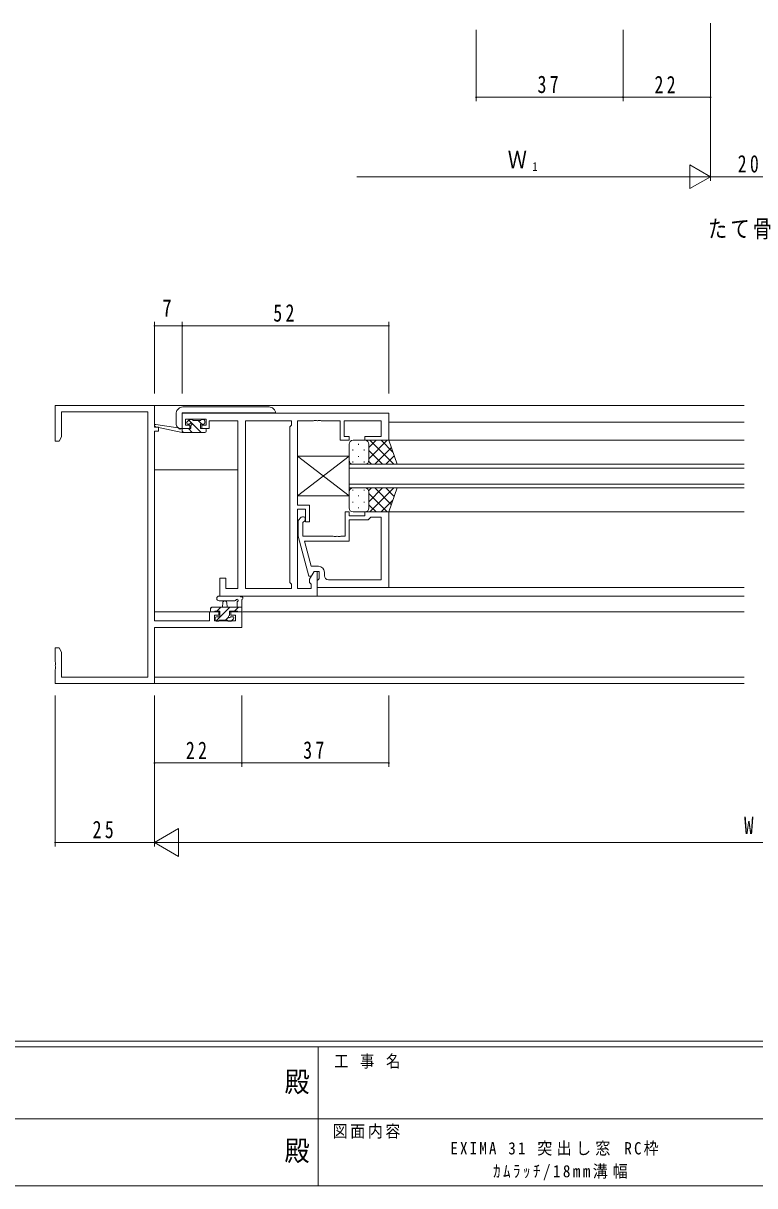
# Model space of a CAD drawing. Units: millimetres on the paper. Extents: x -397 to 397, y -282 to 282.
# Drawn here: x -83.2 to 101, y -282.1 to 10.5 of the extents above; entities that cross this region are included whole.
import ezdxf
from ezdxf.enums import TextEntityAlignment as Align

# ---------------------------------------------------------------- set-up
doc = ezdxf.new("R2010")
doc.units = ezdxf.units.MM
for name, color, linetype, lineweight in [('0-1_YKK_ZWAK', 7, 'Continuous', 18), ('0-3_YKK_11', 7, 'Continuous', 18), ('0-4_YKK_12', 2, 'Continuous', 18), ('0-5_YKK_13', 4, 'Continuous', 18), ('0-6_YKK_D', 6, 'Continuous', 18)]:
    doc.layers.add(name, color=color, linetype=linetype, lineweight=lineweight)
doc.layers.add('0-2_USER1', color=7, linetype='Continuous')
doc.styles.add('ＭＳ ゴシック', font='')
doc.styles.get('ＭＳ ゴシック').set_extended_font_data('MS Gothic')

msp = doc.modelspace()

# ---------------------------------------------------------------- linework, layer by layer
at = {"layer": '0-1_YKK_ZWAK'}
for p, q in [((376.092, -245.688), (-393.908, -245.688)), ((338.292, -247.088), (-393.908, -247.088)), ((-8.908, -247.088), (-8.908, -282.088)), ((-136.308, -265.287), (-7.508, -265.287)), ((-7.508, -265.287), (121.292, -265.287)), ((-393.908, -282.088), (338.292, -282.088))]:
    msp.add_line(p, q, dxfattribs=at)
at = {"layer": '0-3_YKK_11'}
for p, q in [((-75.156, -85.688), (-50.156, -85.688)), ((-75.156, -94.688), (-75.156, -85.688)), ((-51.786, -87.318), (-73.526, -87.318)), ((-73.526, -87.318), (-73.526, -93.596)), ((-51.786, -154.058), (-51.786, -87.318)), ((-50.156, -85.688), (-50.156, -91.188)), ((-43.156, -87.688), (8.844, -87.688)), ((-43.156, -91.488), (-43.156, -87.688)), ((8.844, -87.688), (8.844, -94.488)), ((-37.156, -89.188), (-42.356, -89.188)), ((-29.156, -89.618), (-36.356, -89.618)), ((-29.156, -131.758), (-29.156, -89.618)), ((-27.226, -89.618), (-15.656, -89.618)), ((-27.226, -131.758), (-27.226, -89.618)), ((-27.226, -131.758), (-27.226, -89.618)), ((-14.156, -89.618), (-14.156, -110.788)), ((-10.115, -89.618), (-14.156, -89.618)), ((-2.356, -89.618), (-2.356, -93.488)), ((6.914, -89.618), (-2.356, -89.618)), ((6.914, -93.488), (6.914, -89.618)), ((-50.156, -92.188), (-50.156, -139.958)), ((-16.086, -91.118), (-16.086, -130.258)), ((-2.356, -93.488), (-1.156, -93.488)), ((-1.156, -93.488), (-1.156, -94.488)), ((2.844, -93.488), (6.914, -93.488)), ((2.844, -94.488), (2.844, -93.488)), ((-1.156, -94.488), (-3.356, -94.488)), ((8.844, -94.488), (2.844, -94.488)), ((-14.156, -110.788), (-11.156, -110.788)), ((-14.156, -111.788), (-14.156, -131.758)), ((-12.156, -111.788), (-14.156, -111.788)), ((-13.181, -113.863), (-13.956, -114.639)), ((-1.156, -112.488), (-2.156, -112.488)), ((-1.156, -113.488), (-1.156, -112.488)), ((2.844, -113.488), (-1.156, -113.488)), ((8.844, -112.488), (2.844, -112.488)), ((2.844, -112.488), (2.844, -113.488)), ((4.344, -113.788), (6.914, -113.788)), ((6.914, -113.788), (6.914, -129.558)), ((6.914, -113.788), (6.914, -129.558)), ((8.844, -131.488), (8.844, -112.488)), ((-13.956, -114.639), (-13.956, -118.584)), ((-1.156, -119.888), (-1.156, -114.488)), ((-1.156, -114.488), (3.644, -114.488)), ((-13.956, -118.584), (-11.249, -128.688)), ((-5.115, -118.588), (-12.756, -118.588)), ((-12.365, -119.888), (-1.156, -119.888)), ((-10.677, -126.188), (-12.365, -119.888)), ((-8.856, -126.188), (-10.677, -126.188)), ((-9.956, -127.488), (-9.156, -127.488)), ((-9.956, -127.488), (-8.656, -127.488)), ((-9.156, -127.488), (-9.156, -133.688)), ((-7.356, -128.558), (-7.356, -127.688)), ((-33.656, -133.688), (-33.656, -129.188)), ((-9.156, -131.488), (8.844, -131.488)), ((6.914, -129.558), (-6.356, -129.558)), ((-9.156, -133.688), (-33.656, -133.688)), ((-15.656, -131.758), (-27.226, -131.758)), ((-14.156, -131.758), (-10.656, -131.758)), ((-50.156, -139.958), (-36.256, -139.958)), ((-35.056, -139.958), (-29.786, -139.958)), ((-30.956, -137.688), (-28.156, -137.688)), ((-28.156, -137.688), (-28.156, -141.588)), ((-28.156, -141.588), (-50.156, -141.588)), ((-50.156, -141.588), (-50.156, -155.688)), ((-75.156, -155.688), (-75.156, -152.146)), ((-73.526, -154.058), (-51.786, -154.058)), ((-50.156, -155.688), (-75.156, -155.688))]:
    msp.add_line(p, q, dxfattribs=at)
for points in [[(-42.356, -89.188), (-42.356, -90.688), (-41.256, -90.688), (-41.256, -91.488), (-43.156, -91.488)], [(-36.356, -89.618), (-36.356, -90.418), (-36.356, -91.488), (-38.256, -91.488), (-38.256, -90.688), (-37.156, -90.688), (-37.156, -89.188)], [(-15.656, -89.618), (-15.656, -90.688), (-16.086, -91.118)], [(-9.381, -89.498), (-9.931, -89.498), (-10.115, -89.618)], [(-3.356, -94.488), (-3.356, -89.618), (-8.198, -89.618), (-8.381, -89.498), (-8.931, -89.498), (-9.115, -89.618), (-9.198, -89.618), (-9.381, -89.498)], [(-73.526, -93.596), (-74.156, -94.688), (-75.156, -94.688)], [(-50.156, -91.188), (-49.156, -91.188), (-49.156, -92.188), (-50.156, -92.188)], [(-11.156, -110.788), (-11.156, -114.988), (-12.156, -114.988), (-12.156, -111.788)], [(-2.156, -112.488), (-2.156, -118.588), (-3.198, -118.588), (-3.381, -118.708), (-3.931, -118.708), (-4.115, -118.588), (-4.198, -118.588), (-4.381, -118.708), (-4.931, -118.708), (-5.115, -118.588)], [(3.644, -114.488), (4.144, -113.988), (4.344, -113.788)], [(-12.756, -118.588), (-12.756, -115.136), (-12.332, -114.712)], [(-11.249, -128.688), (-10.649, -128.688), (-9.956, -127.488)], [(-10.656, -131.758), (-10.656, -130.688), (-11.086, -130.258), (-11.086, -129.445), (-9.956, -127.488)], [(-8.656, -127.488), (-8.656, -129.288), (-8.856, -129.488), (-9.156, -129.788), (-9.156, -131.488)], [(-33.656, -129.188), (-32.156, -129.188), (-32.156, -131.758), (-29.156, -131.758)], [(-16.086, -130.258), (-15.656, -130.688), (-15.656, -131.758)], [(-36.256, -139.958), (-36.256, -137.688), (-33.956, -137.688), (-33.956, -138.488), (-35.056, -138.488), (-35.056, -139.958)], [(-29.786, -139.958), (-29.786, -138.488), (-30.956, -138.488), (-30.956, -137.688)], [(-75.156, -152.146), (-75.036, -151.963), (-75.036, -151.413), (-75.156, -151.229), (-75.156, -151.146), (-75.036, -150.963), (-75.036, -150.413), (-75.156, -150.229), (-75.156, -146.688), (-74.156, -146.688), (-73.526, -147.779), (-73.526, -154.058)]]:
    msp.add_lwpolyline(points, dxfattribs=at)
for centre, radius, start, end in [((-12.756, -114.288), 0.6, 314.99999, 135.00001), ((-8.856, -127.688), 1.5, 0.00001, 89.99999), ((-6.356, -128.558), 1, 180.00001, 269.99999)]:
    msp.add_arc(centre, radius, start, end, dxfattribs=at)
at = {"layer": '0-4_YKK_12'}
for p, q in [((-50.456, -85.688), (98.344, -85.688)), ((8.844, -89.888), (98.344, -89.888)), ((98.344, -94.488), (8.344, -94.488)), ((-50.156, -101.888), (-29.156, -101.888)), ((-1.156, -100.486), (-1.156, -106.486)), ((98.344, -100.486), (-1.156, -100.486)), ((-1.156, -101.486), (98.344, -101.486)), ((98.344, -105.486), (-1.156, -105.486)), ((-1.156, -106.486), (98.344, -106.486)), ((8.344, -112.488), (98.344, -112.488)), ((-9.156, -131.488), (98.344, -131.488)), ((-9.456, -133.688), (98.344, -133.688)), ((-50.156, -137.688), (-33.656, -137.688)), ((-31.256, -137.688), (98.344, -137.688)), ((-50.156, -154.058), (98.344, -154.058)), ((-50.456, -155.688), (98.344, -155.688))]:
    msp.add_line(p, q, dxfattribs=at)
at = {"layer": '0-5_YKK_13'}
for p, q in [((-44.656, -87.614), (-44.656, -87.502)), ((-44.656, -90.487), (-44.656, -87.614)), ((-35.656, -87.587), (-43.156, -87.587)), ((-43.156, -90.487), (-43.156, -87.587)), ((-43.035, -86.087), (-42.985, -86.087)), ((-42.985, -86.087), (-36.278, -86.087)), ((-36.278, -86.087), (-21.278, -86.087)), ((-34.656, -87.587), (-35.656, -87.587)), ((-34.612, -87.587), (-34.656, -87.587)), ((-33.949, -87.587), (-34.612, -87.587)), ((-33.656, -87.587), (-33.949, -87.587)), ((-20.656, -87.587), (-33.656, -87.587)), ((-20.217, -86.527), (-19.949, -86.795)), ((-19.656, -87.688), (-19.656, -87.587)), ((-44.268, -91.314), (-49.81, -90.491)), ((-43.156, -90.487), (-43.156, -91.487)), ((-41.468, -89.376), (-41.968, -89.876)), ((-41.756, -90.388), (-41.417, -90.388)), ((-38.374, -92.488), (-41.477, -89.385)), ((-40.656, -89.288), (-41.256, -89.288)), ((-38.456, -89.488), (-40.456, -89.488)), ((-38.229, -90.388), (-39.129, -89.488)), ((-37.756, -89.288), (-38.256, -89.288)), ((-37.456, -90.088), (-37.456, -89.588)), ((-43.154, -92.488), (-49.915, -91.081)), ((-43.242, -91.487), (-43.656, -91.487)), ((-43.156, -91.487), (-43.242, -91.487)), ((-43.154, -91.488), (-43.241, -91.474)), ((-43.154, -92.488), (-43.154, -91.488)), ((-42.864, -92.488), (-43.154, -92.198)), ((-37.456, -92.488), (-43.154, -92.488)), ((-40.619, -92.488), (-41.619, -91.488)), ((-37.456, -91.488), (-38.556, -91.488)), ((-37.156, -92.188), (-37.156, -91.788)), ((-1.153, -99.488), (-1.153, -95.488)), ((-0.153, -94.488), (2.847, -94.488)), ((1.211, -95.408), (1.211, -95.608)), ((8.847, -94.488), (2.847, -94.488)), ((3.847, -96.279), (5.639, -94.488)), ((3.847, -99.108), (8.467, -94.488)), ((3.847, -95.488), (3.847, -99.088)), ((3.847, -95.888), (3.847, -99.488)), ((4.116, -94.488), (10.116, -100.488)), ((5.296, -100.488), (9.492, -96.292)), ((6.944, -94.488), (9.905, -97.448)), ((10.99, -100.488), (8.847, -94.488)), ((-14.156, -98.488), (-14.156, -108.488)), ((-1.156, -108.488), (-14.156, -98.488)), ((-1.156, -98.488), (-14.156, -98.488)), ((-1.156, -98.488), (-1.156, -108.488)), ((-0.204, -96.823), (-0.204, -97.023)), ((1.211, -98.438), (1.211, -98.638)), ((2.626, -96.823), (2.626, -97.023)), ((3.847, -97.048), (7.287, -100.488)), ((8.124, -100.488), (10.236, -98.376)), ((-0.204, -99.853), (-0.204, -100.053)), ((2.847, -100.488), (-0.153, -100.488)), ((2.626, -99.853), (2.626, -100.053)), ((2.626, -100.488), (10.99, -100.488)), ((3.791, -99.82), (4.459, -100.488)), ((-1.153, -107.486), (-1.153, -111.486)), ((-0.204, -107.121), (-0.204, -106.921)), ((2.847, -106.486), (-0.153, -106.486)), ((2.626, -106.486), (10.99, -106.486)), ((2.626, -107.121), (2.626, -106.921)), ((3.791, -107.154), (4.459, -106.486)), ((3.847, -109.926), (7.287, -106.486)), ((3.847, -111.086), (3.847, -107.486)), ((3.847, -107.866), (8.467, -112.486)), ((3.847, -111.486), (3.847, -107.886)), ((4.116, -112.486), (10.116, -106.486)), ((5.296, -106.486), (9.492, -110.682)), ((8.124, -106.486), (10.236, -108.598)), ((10.99, -106.486), (8.847, -112.486)), ((-0.204, -110.151), (-0.204, -109.951)), ((1.211, -108.536), (1.211, -108.336)), ((2.626, -110.151), (2.626, -109.951)), ((3.847, -110.694), (5.639, -112.486)), ((6.944, -112.486), (9.905, -109.525)), ((-0.153, -112.486), (2.847, -112.486)), ((1.211, -111.566), (1.211, -111.366)), ((8.847, -112.486), (2.847, -112.486)), ((-33.884, -133.688), (-28.722, -133.688)), ((-36.056, -136.848), (-35.696, -136.488)), ((-36.056, -136.788), (-36.056, -137.388)), ((-28.156, -136.488), (-35.756, -136.488)), ((-34.956, -137.488), (-33.656, -137.488)), ((-34.68, -139.961), (-31.206, -136.488)), ((-34.451, -137.488), (-33.451, -136.488)), ((-33.884, -134.888), (-29.923, -134.89)), ((-33.656, -137.488), (-33.656, -138.888)), ((-33.056, -136.488), (-32.954, -135.343)), ((-31.856, -136.488), (-31.958, -135.343)), ((-29.961, -137.488), (-28.961, -136.488)), ((-29.356, -135.307), (-29.356, -136.488)), ((-28.156, -137.388), (-28.156, -134.707)), ((-35.756, -137.688), (-35.156, -137.688)), ((-34.856, -139.188), (-34.856, -139.688)), ((-33.656, -138.888), (-34.556, -138.888)), ((-34.556, -139.988), (-34.056, -139.988)), ((-33.856, -139.788), (-31.756, -139.788)), ((-32.261, -139.788), (-31.478, -139.004)), ((-31.556, -139.988), (-30.956, -139.988)), ((-30.456, -138.888), (-30.795, -138.888)), ((-30.744, -139.9), (-30.244, -139.4)), ((-29.056, -137.688), (-28.456, -137.688))]:
    msp.add_line(p, q, dxfattribs=at)
for points in [[(-44.363, -86.795), (-44.21, -86.641), (-44.096, -86.527)], [(-19.656, -87.502), (-19.656, -87.587), (-20.656, -87.587)], [(-38.556, -91.488), (-38.556, -90.388), (-37.756, -90.388)], [(-40.956, -90.849), (-40.956, -91.488), (-43.154, -91.488)], [(-1.156, -98.488), (-14.156, -108.488), (-1.156, -108.488)], [(-31.256, -138.427), (-31.256, -137.488), (-29.256, -137.488)]]:
    msp.add_lwpolyline(points, dxfattribs=at)
for centre, radius, start, end in [((-43.656, -87.502), 1, 135, 180), ((-43.035, -87.587), 1.5, 90, 135), ((-21.278, -87.587), 1.5, 45, 90), ((-20.656, -87.502), 1, 0, 45), ((-49.854, -90.788), 0.3, 81.55064, 258.25019), ((-43.656, -90.487), 1, 180, 270), ((-41.756, -90.088), 0.3, 135, 270), ((-41.256, -89.588), 0.3, 90, 135), ((-41.417, -90.088), 0.3, 270, 326.94427), ((-40.956, -90.388), 0.25, 303.05573, 146.94427), ((-40.656, -90.849), 0.3, 123.05573, 180), ((-40.656, -89.488), 0.2, 0, 90), ((-38.256, -89.488), 0.2, 90, 180), ((-37.756, -89.588), 0.3, 0, 90), ((-37.756, -90.088), 0.3, 270, 0), ((-44.312, -91.611), 0.3, 21.55064, 81.55064), ((-43.754, -91.391), 0.3, 201.55064, 320.80246), ((-43.289, -91.77), 0.3, 80.80246, 140.80246), ((-37.456, -91.788), 0.3, 0, 90), ((-37.456, -92.188), 0.3, 270, 0), ((-0.153, -95.488), 1, 90, 180), ((2.847, -95.488), 1, 0, 90), ((2.847, -95.488), 1, 0, 90), ((-0.153, -99.488), 1, 180, 270), ((2.847, -99.488), 1, 270, 0), ((2.847, -99.488), 1, 270, 0), ((-0.153, -107.486), 1, 90, 180), ((2.847, -107.486), 1, 0, 90), ((2.847, -107.486), 1, 0, 90), ((-0.153, -111.486), 1, 180, 270), ((2.847, -111.486), 1, 270, 0), ((2.847, -111.486), 1, 270, 0), ((-33.884, -134.288), 0.6, 89.95977, 269.95977), ((-29.356, -134.788), 0.3, 300, 160.81024), ((-28.722, -133.988), 0.3, 40.52878, 90), ((-28.266, -133.598), 0.3, 220.52878, 280.52878), ((-28.156, -134.188), 0.3, 300, 100.52878), ((-27.856, -134.707), 0.3, 120, 180), ((-35.756, -136.788), 0.3, 90, 180), ((-35.756, -137.388), 0.3, 180, 270), ((-35.156, -137.488), 0.2, 270, 0), ((-32.456, -135.388), 0.5, 5.09207, 174.90793), ((-29.923, -134.59), 0.3, 269.95977, 340.81024), ((-29.056, -135.307), 0.3, 120, 180), ((-29.056, -137.488), 0.2, 180, 270), ((-28.456, -137.388), 0.3, 270, 0), ((-34.556, -139.188), 0.3, 90, 180), ((-34.556, -139.688), 0.3, 180, 270), ((-34.056, -139.788), 0.2, 270, 0), ((-31.556, -139.788), 0.2, 180, 270), ((-31.256, -138.888), 0.25, 123.05573, 326.94427), ((-31.556, -138.427), 0.3, 303.05573, 0), ((-30.795, -139.188), 0.3, 90, 146.94427), ((-30.956, -139.688), 0.3, 270, 315), ((-30.456, -139.188), 0.3, 315, 90)]:
    msp.add_arc(centre, radius, start, end, dxfattribs=at)
at = {"layer": '0-6_YKK_D'}
for p, q in [((30.844, 8.847), (30.844, -9.153)), ((67.844, 8.847), (67.844, -9.153)), ((67.844, 8.847), (67.844, -9.153)), ((89.844, 10.477), (89.844, -29.153)), ((89.844, 10.477), (89.844, -29.153)), ((89.844, 8.847), (89.844, -9.153)), ((67.844, -8.153), (30.844, -8.153)), ((89.844, -8.153), (67.844, -8.153)), ((84.648, -25.153), (84.648, -31.153)), ((89.844, -28.153), (84.648, -25.153)), ((83.844, -28.153), (0.844, -28.153)), ((89.844, -28.153), (79.451, -28.153)), ((89.844, -28.153), (84.648, -31.153)), ((109.844, -28.153), (89.844, -28.153)), ((-50.156, -82.688), (-50.156, -64.688)), ((-50.156, -65.688), (-43.156, -65.688)), ((-43.156, -82.688), (-43.156, -64.688)), ((-43.156, -82.688), (-43.156, -64.688)), ((-43.156, -65.688), (8.844, -65.688)), ((8.844, -82.688), (8.844, -64.688)), ((-75.156, -158.688), (-75.156, -196.688)), ((-50.156, -158.688), (-50.156, -196.688)), ((-50.156, -158.688), (-50.156, -176.688)), ((-50.156, -158.688), (-50.156, -196.688)), ((-28.156, -158.688), (-28.156, -176.688)), ((-28.156, -158.688), (-28.156, -176.688)), ((8.844, -158.688), (8.844, -176.688)), ((-50.156, -175.688), (-28.156, -175.688)), ((-28.156, -175.688), (8.844, -175.688)), ((-50.156, -195.688), (-44.094, -192.188)), ((-75.156, -195.688), (-50.156, -195.688)), ((-50.156, -195.688), (-38.032, -195.688)), ((242.844, -195.688), (-43.156, -195.688))]:
    msp.add_line(p, q, dxfattribs=at)
msp.add_lwpolyline([(-50.156, -195.688), (-44.094, -199.188), (-44.094, -192.188)], dxfattribs=at)
for centre, start, end in [((30.844, -8.153), 0, 180), ((30.844, -8.153), 180, 0), ((67.844, -8.153), 0, 180), ((67.844, -8.153), 0, 180), ((67.844, -8.153), 180, 0), ((67.844, -8.153), 180, 0), ((89.844, -8.153), 0, 180), ((89.844, -8.153), 180, 0), ((-50.156, -65.688), 0, 180), ((-50.156, -65.688), 180, 0), ((-43.156, -65.688), 0, 180), ((-43.156, -65.688), 0, 180), ((-43.156, -65.688), 180, 0), ((-43.156, -65.688), 180, 0), ((8.844, -65.688), 0, 180), ((8.844, -65.688), 180, 0), ((-50.156, -175.688), 0, 180), ((-50.156, -175.688), 180, 0), ((-28.156, -175.688), 0, 180), ((-28.156, -175.688), 0, 180), ((-28.156, -175.688), 180, 0), ((-28.156, -175.688), 180, 0), ((8.844, -175.688), 0, 180), ((8.844, -175.688), 180, 0), ((-75.156, -195.688), 0, 180), ((-75.156, -195.688), 180, 0)]:
    msp.add_arc(centre, 0.106, start, end, dxfattribs=at)

# ---------------------------------------------------------------- texts
at = {"layer": '0-1_YKK_ZWAK', "style": 'ＭＳ ゴシック', "width": 0.9}
for p in [(-17.39, -260.044), (-17.39, -277.365)]:
    msp.add_text('殿', height=5.132, dxfattribs=at).set_placement(p, align=Align.BOTTOM_LEFT)
at = {"layer": '0-1_YKK_ZWAK', "char_height": 3.079, "attachment_point": 7, "style": 'ＭＳ ゴシック'}
for s, insert in [('\\T1.22;\\W0.85;工\\~事\\~名', (-4.896, -252.62)), ('\\T1.17;\\W0.9;図面内容', (-5.291, -270.236))]:
    msp.add_mtext(s, dxfattribs=dict(at, insert=insert))
at = {"layer": '0-2_USER1', "attachment_point": 7, "style": 'ＭＳ ゴシック'}
for s, insert, char_height in [('\\T1.17;\\W0.8;たて骨', (89.256, -43.911), 4.399), ('\\T1.29;\\W0.9;EXIMA\\~31\\~突出し窓\\~RC枠', (24.349, -274.537), 3.079), ('\\T1.33;\\W0.9;ｶﾑﾗｯﾁ/18mm溝幅', (35.109, -280.712), 3.079)]:
    msp.add_mtext(s, dxfattribs=dict(at, insert=insert, char_height=char_height))
at = {"layer": '0-6_YKK_D', "color": 7, "style": 'ＭＳ ゴシック', "width": 0.8}
for s, height, p in [('Ｗ', 4.399, (38.811, -27.353)), ('1', 2.199, (45.048, -27.353)), ('7', 4.399, (-48.203, -64.688)), ('W', 4.399, (98.309, -194.888))]:
    msp.add_text(s, height=height, dxfattribs=at).set_placement(p, align=Align.BOTTOM_LEFT)
at = {"layer": '0-6_YKK_D', "color": 7, "char_height": 4.399, "attachment_point": 7, "style": 'ＭＳ ゴシック'}
for s, insert in [('\\T1.37;\\W0.75;37', (46.298, -7.153)), ('\\T1.37;\\W0.75;22', (75.749, -7.153)), ('\\T1.37;\\W0.75;20', (96.701, -27.153)), ('\\T1.37;\\W0.75;52', (-20.238, -64.688)), ('\\T1.37;\\W0.75;22', (-42.251, -174.688)), ('\\T1.37;\\W0.75;37', (-12.702, -174.688)), ('\\T1.37;\\W0.75;25', (-65.738, -194.688))]:
    msp.add_mtext(s, dxfattribs=dict(at, insert=insert))

doc.saveas('drawing.dxf')
